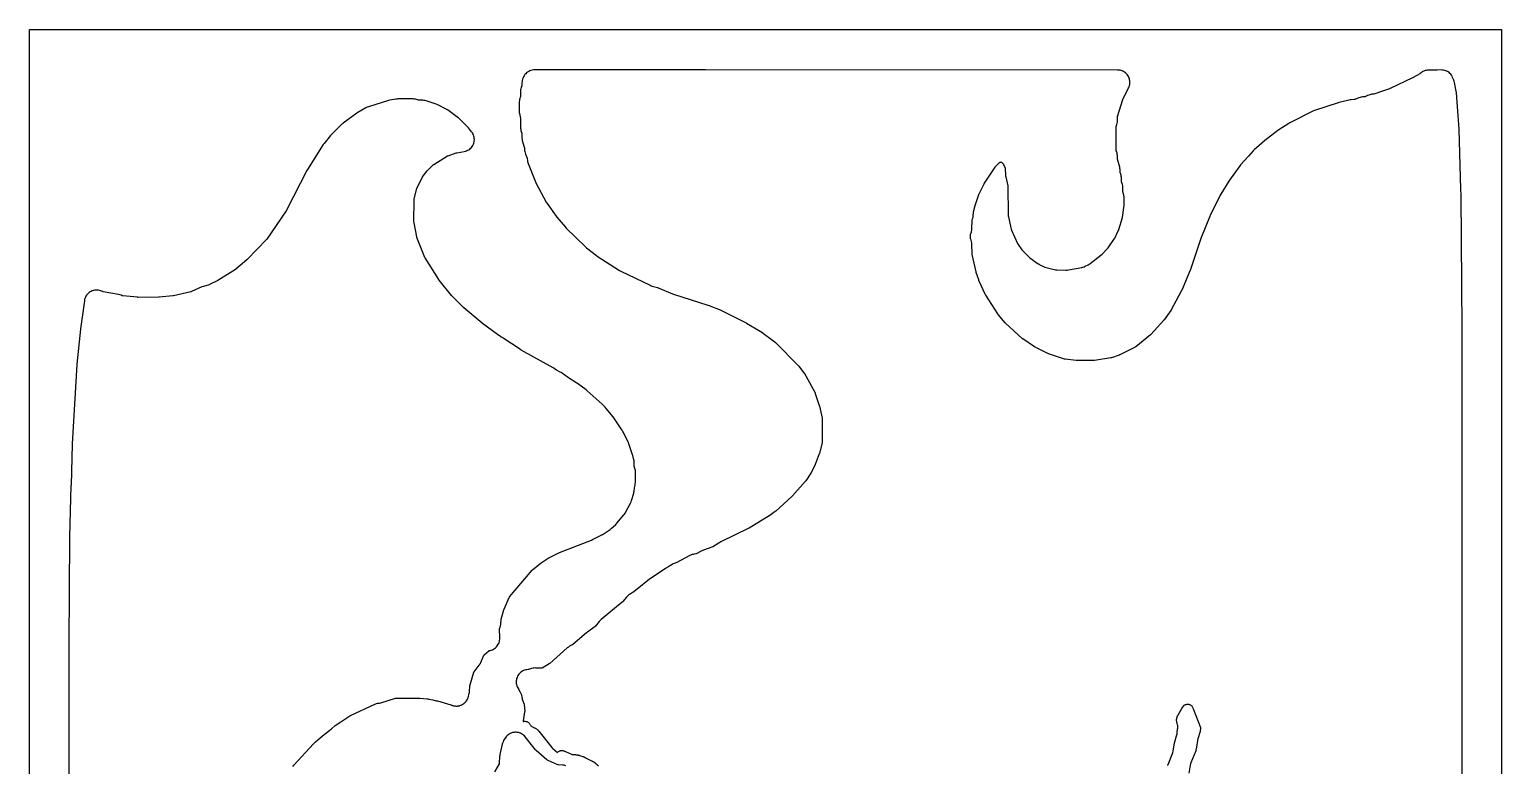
# Model space of a CAD drawing. Header units: millimetres. Extents: x 0 to 300, y 0 to 300.
# Drawn here: x 0 to 299.9, y 150 to 300 of the extents above; entities that cross this region are included whole.
import ezdxf

# ---------------------------------------------------------------- set-up
doc = ezdxf.new("R2010")
doc.units = ezdxf.units.MM
doc.layers.add('CUT', color=7, linetype='CONTINUOUS')

msp = doc.modelspace()

# ---------------------------------------------------------------- linework, layer by layer
at = {"layer": 'CUT'}
msp.add_lwpolyline([(0.0006, 0.0501), (0, 0.0614), (0, 299.9386), (0.0006, 299.9499), (0.0029, 299.9971), (0.0501, 299.9994), (0.0614, 300), (299.8528, 300), (299.9113, 299.9971), (299.9141, 299.9386), (299.9141, 0.0614), (299.9113, 0.0029), (299.8528, 0), (299.8528, 0), (0.0614, 0), (0.0501, 0.0006), (0.0029, 0.0029)], close=True, dxfattribs=at)
for points in [[(291.8864, 113.5188), (291.8966, 159.5169), (291.8967, 159.52), (291.8967, 159.5201), (291.9039, 192.0322), (291.9141, 238.9124), (291.914, 238.9354), (291.6674, 266.3147), (291.6665, 266.3629), (291.6386, 267.3483), (291.6377, 267.3831), (291.2903, 279.6544), (291.2837, 279.7789), (290.9331, 284.2561), (290.9331, 284.2562), (290.9331, 284.2563), (290.9331, 284.2564), (290.9331, 284.2566), (290.9331, 284.2567), (290.933, 284.2571), (290.7056, 287.1612), (290.6928, 287.2585), (290.6928, 287.2586), (290.6714, 287.4215), (290.3503, 289.1546), (290.2831, 289.4293), (290.1854, 289.6946), (289.951, 290.2345), (289.8429, 290.4536), (289.7709, 290.5695), (289.7139, 290.6611), (289.5653, 290.855), (289.3985, 291.0334), (289.3853, 291.0451), (289.2151, 291.1947), (289.0168, 291.3374), (288.9143, 291.3969), (288.8055, 291.46), (288.7516, 291.4846), (288.5833, 291.5614), (288.3522, 291.6407), (288.1145, 291.697), (287.8725, 291.7298), (287.6284, 291.7389), (286.8247, 291.7295), (286.8246, 291.7295), (286.8244, 291.7295), (285.0118, 291.7082), (284.7807, 291.6947), (284.5518, 291.66), (284.3271, 291.6042), (284.1086, 291.5279), (283.898, 291.4317), (283.7577, 291.3511), (283.6973, 291.3164), (283.508, 291.1831), (283.4606, 291.1425), (283.332, 291.0328), (283.3292, 291.0302), (283.318, 291.0197), (283.2829, 290.9934), (283.2657, 290.9825), (281.9044, 290.1755), (281.8548, 290.1477), (281.804, 290.1222), (277.2378, 287.9741), (277.2224, 287.9669), (277.2203, 287.966), (277.1578, 287.9388), (277.0917, 287.9146), (275.6916, 287.4483), (273.8691, 286.8412), (273.8558, 286.8372), (273.8504, 286.8355), (273.7681, 286.8173), (273.7487, 286.8146), (273.5092, 286.7872), (273.2819, 286.7506), (273.059, 286.6932), (272.8424, 286.6156), (272.6338, 286.5183), (272.222, 286.3028), (272.2047, 286.2943), (272.1808, 286.2848), (272.1662, 286.279), (272.137, 286.2739), (272.1254, 286.2719), (272.1062, 286.27), (271.5754, 286.2329), (271.3252, 286.2026), (271.0793, 286.1473), (270.8402, 286.0676), (270.0086, 285.7427), (269.9908, 285.7363), (269.9902, 285.736), (269.9497, 285.7249), (269.9082, 285.718), (269.8887, 285.7163), (269.276, 285.6795), (269.0482, 285.6553), (268.8236, 285.6104), (266.8331, 285.1162), (266.7571, 285.0941), (266.6431, 285.061), (261.8259, 283.4512), (261.4989, 283.3155), (256.7783, 280.9515), (256.567, 280.8325), (254.5163, 279.5429), (254.3384, 279.42), (252.2058, 277.806), (252.097, 277.7174), (252.0969, 277.7173), (252.0673, 277.6932), (249.52, 275.4622), (249.3005, 275.2446), (248.3248, 274.1494), (248.3248, 274.1493), (246.7616, 272.3947), (246.6176, 272.2174), (244.4559, 269.2918), (244.3246, 269.0953), (242.7028, 266.4005), (242.6083, 266.2287), (240.5444, 262.0974), (240.4699, 261.9481), (240.3851, 261.7593), (238.7879, 257.7663), (238.7841, 257.7558), (238.7392, 257.6338), (236.469, 250.8747), (236.4549, 250.835), (236.4394, 250.7958), (235.0728, 247.5154), (235.0503, 247.4648), (235.0381, 247.4404), (235.0255, 247.4152), (232.6222, 242.885), (232.5815, 242.8141), (232.536, 242.7463), (231.1649, 240.8457), (231.1315, 240.8019), (231.1268, 240.7957), (231.0861, 240.7477), (228.4792, 237.8375), (228.4756, 237.8337), (228.4187, 237.7793), (228.4051, 237.7678), (225.386, 235.341), (225.3702, 235.329), (225.2981, 235.2826), (225.2806, 235.2732), (222.1609, 233.705), (222.1362, 233.6937), (222.084, 233.6697), (222.0049, 233.64), (220.4326, 233.1124), (220.4279, 233.1109), (220.3983, 233.1033), (220.3544, 233.0922), (220.3375, 233.0889), (216.9825, 232.5248), (216.9823, 232.5248), (216.9772, 232.524), (216.8959, 232.517), (216.8895, 232.5169), (216.8774, 232.5166), (213.3702, 232.5255), (213.3009, 232.5277), (213.2486, 232.5324), (213.2319, 232.534), (211.0135, 232.799), (210.9948, 232.8017), (210.9151, 232.8194), (210.897, 232.8249), (207.6028, 233.9168), (207.538, 233.9409), (207.5221, 233.9468), (207.5108, 233.952), (207.4437, 233.9826), (204.8762, 235.2696), (204.8095, 235.3057), (204.8074, 235.307), (204.7451, 235.3461), (202.3934, 236.9277), (202.3226, 236.9791), (202.2559, 237.0357), (198.9201, 240.0753), (198.8621, 240.1319), (198.808, 240.1923), (197.363, 241.9231), (197.3183, 241.9801), (197.2771, 242.0397), (194.83, 245.8239), (194.8275, 245.8278), (194.7931, 245.8902), (194.7904, 245.896), (194.7861, 245.9048), (193.4532, 248.839), (193.4289, 248.8964), (193.4257, 248.9053), (193.4077, 248.955), (192.8954, 250.4913), (192.8785, 250.5465), (192.8642, 250.6025), (192.0551, 254.1382), (192.0523, 254.1521), (192.0513, 254.1568), (192.0412, 254.2384), (192.0411, 254.2411), (192.0403, 254.2574), (191.9947, 256.2733), (191.9745, 256.5393), (191.926, 256.8017), (191.8499, 257.0573), (191.7632, 257.3), (191.7615, 257.3053), (191.7488, 257.353), (191.747, 257.3761), (191.7465, 257.3823), (191.7461, 257.4071), (191.7541, 258.2502), (191.7548, 258.2694), (191.7549, 258.2715), (191.7606, 258.317), (191.762, 258.3231), (191.7713, 258.3617), (191.7781, 258.3819), (191.8167, 258.4872), (191.8499, 258.578), (191.9052, 258.7593), (191.93, 258.8404), (191.9808, 259.1101), (192.0018, 259.3837), (192.0374, 261.0395), (192.0383, 261.058), (192.043, 261.0975), (192.0492, 261.1163), (192.0555, 261.1354), (192.0557, 261.1359), (192.0626, 261.1525), (192.0637, 261.1549), (192.0655, 261.1589), (192.1498, 261.3758), (192.2136, 261.5995), (192.2393, 261.7373), (192.2563, 261.8282), (192.2776, 262.0598), (192.3061, 262.692), (192.307, 262.7037), (192.3074, 262.7103), (192.3185, 262.7874), (192.3187, 262.7889), (192.3227, 262.8069), (192.5811, 263.8605), (192.5935, 263.9071), (192.6079, 263.9533), (193.4014, 266.3356), (193.43, 266.4125), (193.4559, 266.4695), (193.4559, 266.4696), (193.4639, 266.4873), (194.4889, 268.5593), (194.5267, 268.6296), (194.5691, 268.6973), (196.7692, 271.9586), (196.779, 271.9724), (196.8189, 272.0213), (196.8252, 272.029), (196.8367, 272.0414), (197.6432, 272.8677), (197.6555, 272.8797), (197.6835, 272.9035), (197.7179, 272.9156), (197.7346, 272.9202), (197.9519, 272.975), (197.9703, 272.9791), (198.01, 272.9849), (198.0412, 272.9596), (198.055, 272.9467), (198.4079, 272.5956), (198.4218, 272.581), (198.4489, 272.5475), (198.4683, 272.5089), (198.4759, 272.4903), (198.7643, 271.7196), (198.7708, 271.7009), (198.7814, 271.6597), (198.7877, 271.6175), (198.789, 271.5978), (198.8385, 270.4134), (198.8578, 270.1908), (198.8969, 269.9707), (199.315, 268.1069), (199.3187, 268.0877), (199.3286, 268.0036), (199.3293, 267.984), (199.3983, 262.2698), (199.413, 262.0277), (199.4511, 261.7882), (199.9115, 259.5869), (199.9827, 259.3206), (200.0828, 259.0638), (201.305, 256.3761), (201.4179, 256.1572), (201.5518, 255.9505), (202.0487, 255.2601), (202.1686, 255.1066), (202.3001, 254.9628), (203.4833, 253.7663), (203.6407, 253.6202), (203.8102, 253.4882), (205.5341, 252.2598), (205.6955, 252.154), (205.8645, 252.0609), (206.6269, 251.6787), (206.8678, 251.5734), (207.1185, 251.494), (208.7382, 251.0732), (209.0178, 251.0174), (209.3019, 250.9938), (211.1561, 250.9456), (211.4241, 250.953), (211.6898, 250.9891), (214.3932, 251.5052), (214.626, 251.5613), (214.8523, 251.6395), (215.0702, 251.7389), (215.7015, 252.0645), (215.8941, 252.1749), (216.0762, 252.3019), (218.2829, 253.9927), (218.5492, 254.2286), (219.6499, 255.3533), (219.7977, 255.5184), (219.9303, 255.6959), (220.9283, 257.1633), (221.0983, 257.4532), (221.7702, 258.8002), (221.8581, 258.9971), (221.9286, 259.2008), (222.671, 261.6863), (222.7179, 261.8679), (222.751, 262.0525), (222.9941, 263.7751), (223.0186, 264.1114), (223.0264, 265.6107), (223.0105, 265.9058), (222.9599, 266.1969), (222.79, 266.9181), (222.7862, 266.9361), (222.7757, 267.0146), (222.7746, 267.033), (222.7424, 267.9207), (222.7235, 268.1503), (222.6835, 268.3773), (222.6228, 268.5995), (222.5419, 268.8153), (222.5213, 268.8631), (222.5149, 268.8792), (222.5034, 268.9147), (222.4987, 268.9512), (222.4977, 268.9687), (222.4665, 269.8301), (222.4474, 270.0611), (222.407, 270.2894), (222.3456, 270.513), (222.2637, 270.7299), (222.2404, 270.7841), (222.2289, 270.8169), (222.2234, 270.8543), (222.2221, 270.8718), (222.1924, 271.4294), (222.1654, 271.6859), (222.1122, 271.9382), (221.6858, 273.5441), (221.6811, 273.5637), (221.6679, 273.6499), (221.6665, 273.67), (221.637, 274.3281), (221.6179, 274.5443), (221.5801, 274.758), (221.524, 274.9676), (221.4498, 275.1716), (221.429, 275.2221), (221.4224, 275.2392), (221.4109, 275.2769), (221.4071, 275.3162), (221.4066, 275.3345), (221.4055, 280.1319), (221.4059, 280.1487), (221.4091, 280.1848), (221.4186, 280.2194), (221.4242, 280.2354), (221.4851, 280.398), (221.5653, 280.653), (221.6179, 280.9151), (221.6422, 281.1812), (221.6779, 282.1353), (221.6782, 282.1407), (221.6844, 282.1919), (221.6899, 282.218), (221.6964, 282.241), (222.7734, 285.7552), (222.775, 285.7602), (222.8044, 285.8347), (222.8122, 285.8512), (223.9377, 288.1035), (224.0353, 288.325), (224.111, 288.5549), (224.1641, 288.791), (224.1942, 289.0312), (224.2008, 289.2731), (224.1841, 289.5146), (224.144, 289.7533), (224.0811, 289.9871), (223.9959, 290.2136), (223.8891, 290.4308), (223.7619, 290.6367), (223.6153, 290.8294), (223.4508, 291.0069), (223.2699, 291.1677), (223.0743, 291.3103), (222.8658, 291.4333), (222.6464, 291.5355), (222.4182, 291.616), (222.1832, 291.6741), (221.9437, 291.7092), (221.7019, 291.721), (137.7112, 291.7402), (102.9194, 291.7481), (102.6672, 291.7355), (102.4177, 291.6974), (102.1732, 291.6344), (101.9363, 291.547), (101.7095, 291.4362), (101.495, 291.3031), (101.295, 291.149), (101.1116, 290.9756), (100.9466, 290.7845), (100.8017, 290.5777), (100.6784, 290.3575), (100.5779, 290.1258), (100.5398, 290.0241), (100.4698, 289.8503), (100.4016, 289.6183), (100.3561, 289.3808), (100.3338, 289.14), (100.309, 288.5771), (100.3074, 288.5558), (100.3002, 288.5105), (100.2879, 288.4663), (100.2804, 288.4463), (100.2422, 288.3519), (100.1676, 288.142), (100.1121, 287.9262), (100.076, 287.7064), (100.0597, 287.4842), (100.0264, 286.3379), (100.0262, 286.3324), (100.0206, 286.2835), (100.0122, 286.2554), (100.0036, 286.2322), (99.9788, 286.1701), (99.9028, 285.9512), (99.8474, 285.7263), (99.8131, 285.4972), (99.8002, 285.266), (99.7817, 283.3481), (99.7922, 283.0934), (99.8286, 282.841), (100.0243, 281.8476), (100.0252, 281.8421), (100.0346, 281.7582), (100.0355, 281.739), (100.0707, 279.9087), (100.087, 279.6678), (100.1264, 279.4296), (100.1887, 279.1962), (100.2732, 278.97), (100.2764, 278.9626), (100.2829, 278.9466), (100.2943, 278.9112), (100.2991, 278.8747), (100.3001, 278.8573), (100.3396, 277.8136), (100.3579, 277.5919), (100.3958, 277.3727), (100.4531, 277.1578), (100.824, 275.9787), (100.8302, 275.9569), (100.8481, 275.8608), (100.8502, 275.8383), (100.8807, 275.3589), (100.9103, 275.1035), (100.9659, 274.8525), (101.0469, 274.6085), (101.3744, 273.77), (101.3801, 273.7544), (101.3902, 273.7197), (101.3972, 273.6841), (101.3992, 273.6681), (101.4358, 273.323), (101.47, 273.0984), (101.5244, 272.8779), (101.5986, 272.6632), (103.0664, 268.9701), (103.1868, 268.7112), (105.2868, 264.7984), (105.4474, 264.5386), (107.2761, 261.9487), (107.4282, 261.7544), (109.2242, 259.6799), (109.36, 259.5351), (113.2694, 255.6845), (113.507, 255.4783), (115.528, 253.9358), (115.6846, 253.8255), (120.1919, 250.9029), (120.4737, 250.745), (126.4889, 247.8691), (126.6912, 247.7831), (126.9003, 247.7152), (127.9423, 247.4267), (128.0134, 247.4046), (128.0829, 247.3782), (131.0241, 246.1519), (131.2181, 246.0803), (138.2237, 243.8186), (138.2623, 243.8054), (138.3005, 243.7909), (141.0347, 242.6966), (141.0805, 242.6772), (141.1254, 242.6559), (146.0059, 240.2133), (146.0469, 240.1917), (146.0871, 240.1686), (148.8786, 238.4886), (148.9268, 238.4579), (148.9736, 238.425), (151.9173, 236.244), (151.921, 236.2411), (151.9757, 236.1942), (151.9875, 236.1829), (156.6995, 231.4569), (156.7029, 231.4533), (156.7515, 231.397), (156.7617, 231.3835), (158.0877, 229.5638), (158.1329, 229.4973), (158.1734, 229.4279), (160.0548, 225.9409), (160.0572, 225.936), (160.0905, 225.8603), (160.0969, 225.8426), (160.9245, 223.3719), (160.9438, 223.3088), (160.9594, 223.2447), (161.4888, 220.7915), (161.4925, 220.7715), (161.5017, 220.6845), (161.5022, 220.6642), (161.4865, 215.8952), (161.4858, 215.873), (161.4742, 215.7778), (161.4695, 215.7561), (160.9629, 213.6831), (160.9439, 213.6146), (160.921, 213.5473), (160.1012, 211.3628), (160.0775, 211.3044), (160.0508, 211.2473), (159.2889, 209.728), (159.2533, 209.6622), (159.2136, 209.5988), (158.1427, 208.0007), (158.0953, 207.935), (158.0436, 207.8726), (155.4308, 204.9321), (155.3863, 204.8847), (155.3394, 204.8398), (152.0308, 201.8469), (151.9882, 201.8102), (151.944, 201.7755), (150.8126, 200.9312), (150.7641, 200.8969), (150.7139, 200.865), (146.6218, 198.4047), (146.5792, 198.3803), (146.5356, 198.3577), (140.8768, 195.5615), (140.6789, 195.4524), (139.225, 194.5622), (139.2068, 194.5561), (139.0251, 194.4733), (137.344, 193.8987), (137.1694, 193.8316), (137.0003, 193.7517), (135.8313, 193.1447), (135.83, 193.144), (135.806, 193.1348), (135.7639, 193.1238), (135.7507, 193.1218), (135.4323, 193.0805), (135.213, 193.0421), (134.998, 192.9844), (134.7889, 192.9077), (134.7778, 192.9025), (134.7571, 192.8948), (134.5587, 192.8009), (131.905, 191.4), (131.3634, 191.1855), (131.1372, 191.0827), (130.9223, 190.9579), (130.29, 190.5474), (129.8305, 190.3048), (129.6052, 190.1703), (126.4913, 188.0819), (126.33, 187.9641), (123.8085, 185.9636), (123.2269, 185.5022), (123.1721, 185.4612), (123.1151, 185.4235), (122.2577, 184.8909), (122.0315, 184.7324), (121.8242, 184.5499), (121.6383, 184.3457), (120.8661, 183.3973), (120.854, 183.3831), (120.7972, 183.326), (120.7831, 183.3138), (116.4525, 179.7461), (116.2604, 179.5702), (116.0877, 179.3754), (115.3229, 178.4165), (115.3118, 178.4033), (115.2859, 178.3763), (115.2575, 178.3518), (115.2442, 178.3418), (113.666, 177.2117), (113.4886, 177.0721), (110.702, 174.6684), (110.6859, 174.6553), (110.6121, 174.6046), (110.5941, 174.5944), (110.0564, 174.3067), (109.8046, 174.1523), (109.5729, 173.9693), (105.9926, 170.7812), (105.9784, 170.7691), (105.9133, 170.7218), (105.8975, 170.712), (104.429, 169.8528), (104.4121, 169.8435), (104.3745, 169.8264), (104.3334, 169.8216), (104.3142, 169.8209), (103.7392, 169.8135), (103.7222, 169.8137), (103.6857, 169.8165), (103.5769, 169.835), (103.534, 169.8441), (103.289, 169.8713), (103.1681, 169.8727), (103.0343, 169.8819), (102.7859, 169.8743), (102.5396, 169.8421), (102.2976, 169.7855), (102.0625, 169.7053), (101.6808, 169.5534), (101.6125, 169.5521), (101.3674, 169.5352), (101.1252, 169.4944), (100.8881, 169.43), (100.6586, 169.3427), (100.4386, 169.2332), (100.2305, 169.1027), (100.0362, 168.9524), (99.8576, 168.7837), (99.6964, 168.5984), (99.5542, 168.3981), (99.4323, 168.1848), (99.332, 167.9606), (99.2541, 167.7276), (99.1995, 167.4881), (99.1686, 167.2444), (99.1618, 166.9989), (99.1792, 166.7538), (99.2205, 166.5117), (99.2853, 166.2747), (99.3731, 166.0453), (99.483, 165.8256), (99.6139, 165.6178), (99.6184, 165.6114), (99.6641, 165.5462), (99.6663, 165.5422), (99.9037, 165.079), (99.9716, 164.961), (100.2424, 164.4193), (100.2448, 164.4143), (100.2629, 164.3689), (100.2688, 164.3402), (100.2722, 164.3158), (100.3179, 163.916), (100.3495, 163.7134), (100.3976, 163.5141), (100.4619, 163.3194), (100.7718, 162.4958), (100.7776, 162.4792), (100.7876, 162.4427), (100.7941, 162.4055), (100.7959, 162.388), (100.8975, 161.1108), (100.8986, 161.0881), (100.8945, 160.99), (100.8915, 160.9674), (100.6508, 159.503), (100.6188, 159.1738), (100.6163, 159.0913), (100.6184, 158.9837), (100.6311, 158.9875), (100.7486, 159.0106), (100.8679, 159.0219), (100.9877, 159.0212), (101.1068, 159.0085), (101.2241, 158.984), (101.3384, 158.948), (101.4485, 158.9007), (101.5533, 158.8427), (101.6518, 158.7746), (101.7431, 158.6969), (101.8261, 158.6106), (101.9001, 158.5164), (101.9644, 158.4153), (102.019, 158.3189), (102.0935, 158.2136), (102.1781, 158.1162), (102.2719, 158.0277), (102.374, 157.9489), (102.4835, 157.8806), (102.5992, 157.8235), (102.6867, 157.7907), (102.7243, 157.7758), (102.7706, 157.7567), (102.787, 157.7497), (102.8945, 157.7033), (103.0002, 157.6514), (103.0977, 157.5974), (103.1978, 157.5354), (103.2895, 157.4721), (103.3831, 157.4005), (103.4681, 157.3286), (103.5542, 157.2482), (103.6357, 157.1642), (103.6757, 157.1209), (103.6885, 157.1063), (103.7077, 157.0839), (103.7471, 157.0369), (103.7657, 157.014), (106.432, 153.6637), (106.5294, 153.5522), (106.6367, 153.4503), (107.5647, 152.6471), (107.6115, 152.7013), (107.6967, 152.7824), (107.7894, 152.8548), (107.8888, 152.9178), (107.9939, 152.9707), (108.1037, 153.0131), (108.2171, 153.0445), (108.333, 153.0647), (108.4503, 153.0734), (108.568, 153.0706), (108.6848, 153.0563), (108.7996, 153.0306), (108.9113, 152.9938), (109.0189, 152.9463), (109.1214, 152.8884), (109.1422, 152.8752), (109.2047, 152.844), (110.4524, 152.2969), (110.5107, 152.2744), (110.5191, 152.272), (110.5276, 152.2703), (110.5897, 152.2641), (111.1401, 152.2334), (111.1531, 152.2326), (111.179, 152.2309), (111.192, 152.23), (111.246, 152.2258), (111.2589, 152.2247), (111.2848, 152.2224), (111.2977, 152.2212), (111.3148, 152.2195), (111.3406, 152.2167), (111.3922, 152.2104), (111.418, 152.207), (111.5202, 152.1924), (111.5714, 152.1839), (111.6736, 152.1647), (111.7244, 152.154), (111.825, 152.1306), (111.8502, 152.1244), (111.9006, 152.1115), (111.9257, 152.1048), (111.9422, 152.1002), (111.9547, 152.0966), (111.9796, 152.0894), (111.9921, 152.0857), (112.0439, 152.07), (112.0563, 152.0662), (112.0811, 152.0584), (112.0935, 152.0544), (112.7581, 151.8374), (112.7693, 151.8337), (112.7917, 151.8262), (112.8029, 151.8223), (112.8494, 151.8061), (112.8606, 151.8022), (112.8828, 151.7942), (112.8939, 151.7901), (112.9086, 151.7847), (112.9307, 151.7762), (112.9747, 151.7589), (112.9966, 151.7501), (113.0875, 151.7122), (113.1093, 151.7029), (113.1526, 151.6839), (113.1742, 151.6741), (113.1883, 151.6676), (113.199, 151.6626), (113.2204, 151.6524), (113.231, 151.6473), (113.2753, 151.6257), (113.2859, 151.6205), (113.3071, 151.6099), (113.3177, 151.6045), (114.6426, 150.9261), (114.6543, 150.9201), (114.6777, 150.9078), (114.6893, 150.9015), (114.7378, 150.8754), (114.7494, 150.869), (114.7725, 150.8562), (114.784, 150.8498), (114.7991, 150.8411), (114.822, 150.8278), (114.8673, 150.8007), (114.8898, 150.7869), (114.9787, 150.731), (115.0228, 150.7019), (115.1096, 150.6418), (115.1524, 150.6108), (115.232, 150.5504), (115.2733, 150.5175), (115.3546, 150.45), (115.3945, 150.4153), (115.4722, 150.3447), (115.4915, 150.3268), (115.5298, 150.2904), (115.5488, 150.272), (115.5612, 150.2597), (115.5705, 150.2503), (115.5891, 150.2315), (115.5983, 150.2221), (115.6365, 150.1825), (115.6456, 150.1729), (115.6637, 150.1537), (115.6727, 150.144), (115.9348, 149.86)], [(53.6399, 149.81), (53.8618, 150.1032), (53.8631, 150.1045), (57.8687, 154.4261), (58.0796, 154.6371), (58.2206, 154.7781), (58.253, 154.8104), (58.2635, 154.821), (59.2381, 155.6409), (60.0731, 156.3435), (61.1656, 157.2241), (61.3247, 157.3524), (61.5091, 157.5011), (62.3, 158.1386), (63.4514, 158.9089), (65.2531, 160.1143), (65.3171, 160.1542), (65.3242, 160.158), (65.3815, 160.1872), (70.354, 162.534), (70.9189, 162.6924), (71.0854, 162.7084), (71.3316, 162.7444), (71.573, 162.8047), (74.582, 163.7177), (75.938, 163.7508), (79.5531, 163.7612), (81.0177, 163.6072), (81.1913, 163.571), (81.342, 163.5395), (81.7481, 163.4548), (82.1713, 163.3665), (82.8824, 163.2181), (82.8825, 163.2181), (83.1091, 163.1709), (85.8403, 162.3929), (85.8777, 162.3803), (85.9541, 162.3515), (85.9685, 162.3458), (85.998, 162.3334), (85.9982, 162.3338), (86.0333, 162.3192), (86.049, 162.3135), (86.1459, 162.273), (86.1657, 162.267), (86.1711, 162.2648), (86.2191, 162.2507), (86.2337, 162.2462), (86.2459, 162.2425), (86.2608, 162.2372), (86.2771, 162.233), (86.384, 162.2004), (86.4036, 162.1965), (86.4085, 162.1951), (86.4544, 162.1864), (86.4812, 162.181), (86.4951, 162.1775), (86.512, 162.1749), (86.6283, 162.1518), (86.6473, 162.1499), (86.6517, 162.1491), (86.6951, 162.1453), (86.713, 162.1436), (86.7213, 162.1428), (86.734, 162.1408), (86.7516, 162.1398), (86.8761, 162.1277), (86.8944, 162.1278), (86.8982, 162.1274), (86.9388, 162.1279), (86.9637, 162.128), (86.9754, 162.1273), (86.9935, 162.1281), (87.1252, 162.1284), (87.1424, 162.1302), (87.1456, 162.1302), (87.1834, 162.1344), (87.2064, 162.1368), (87.217, 162.1372), (87.2355, 162.1398), (87.3729, 162.1539), (87.3888, 162.1572), (87.3916, 162.1575), (87.4263, 162.1649), (87.4469, 162.1691), (87.4565, 162.1704), (87.4754, 162.1749), (87.6168, 162.2039), (87.6313, 162.2084), (87.6336, 162.2089), (87.6654, 162.2191), (87.683, 162.2245), (87.6917, 162.2266), (87.7109, 162.2332), (87.8546, 162.278), (87.8675, 162.2834), (87.8694, 162.284), (87.8984, 162.2966), (87.9, 162.2972), (87.9127, 162.3026), (87.9203, 162.3052), (87.9397, 162.3141), (88.0838, 162.3753), (88.0951, 162.3814), (88.0966, 162.3821), (88.1231, 162.3968), (88.1336, 162.4025), (88.1403, 162.4056), (88.1599, 162.4169), (88.3022, 162.4949), (88.3117, 162.5014), (88.313, 162.5021), (88.3372, 162.5188), (88.3438, 162.5234), (88.3495, 162.5267), (88.3691, 162.5408), (88.5076, 162.6357), (88.5155, 162.6423), (88.5165, 162.643), (88.5386, 162.6618), (88.5413, 162.6641), (88.5461, 162.6675), (88.5655, 162.6845), (88.698, 162.7962), (88.7042, 162.8026), (88.705, 162.8033), (88.7244, 162.8233), (88.7281, 162.8266), (88.7472, 162.8468), (88.8715, 162.9748), (88.8762, 162.9807), (88.8768, 162.9814), (88.8912, 162.9996), (88.894, 163.0025), (88.9123, 163.0262), (89.0264, 163.1699), (89.0297, 163.175), (89.0302, 163.1756), (89.0402, 163.1913), (89.042, 163.1937), (89.0592, 163.221), (89.161, 163.3793), (89.1632, 163.3835), (89.1635, 163.3841), (89.1699, 163.3966), (89.1709, 163.3982), (89.1866, 163.4295), (89.2742, 163.6011), (89.2754, 163.6042), (89.2756, 163.6047), (89.2791, 163.6135), (89.2795, 163.6143), (89.2918, 163.6462), (89.2966, 163.6586), (89.3648, 163.8331), (89.3652, 163.8348), (89.3654, 163.8353), (89.4033, 163.9711), (89.4318, 164.073), (89.4319, 164.0736), (89.4398, 164.1083), (89.4455, 164.1269), (89.5481, 164.4304), (89.5491, 164.4333), (89.6152, 164.6648), (89.6586, 164.9016), (89.6791, 165.1414), (89.7163, 166.1436), (89.7166, 166.1489), (89.7214, 166.1899), (89.7236, 166.2002), (89.7298, 166.2229), (90.5674, 169.0226), (90.5725, 169.0385), (90.5735, 169.041), (90.5857, 169.0607), (90.6001, 169.081), (91.6554, 170.4914), (91.6654, 170.5048), (91.6874, 170.5381), (91.7719, 170.6613), (91.7916, 170.6958), (91.8266, 170.7488), (91.8625, 170.82), (91.874, 170.8402), (91.8908, 170.8762), (91.9582, 171.01), (92.5957, 172.4835), (92.6061, 172.4953), (92.6604, 172.5567), (93.592, 173.3855), (93.6504, 173.4225), (93.8403, 173.4528), (94.083, 173.517), (94.318, 173.6052), (94.543, 173.7165), (94.7556, 173.8498), (94.9539, 174.0038), (95.1357, 174.1768), (95.2992, 174.3672), (95.4428, 174.5731), (95.565, 174.7923), (95.6647, 175.0227), (95.7407, 175.2619), (95.7924, 175.5075), (95.8192, 175.7571), (95.8208, 176.0081), (95.8197, 176.0339), (95.7927, 177.856), (95.7928, 177.8615), (95.7961, 177.9104), (95.8033, 177.9388), (95.8108, 177.9623), (95.9161, 178.2641), (95.9838, 178.4928), (96.0294, 178.7269), (96.0525, 178.9644), (96.0902, 179.7273), (96.0918, 179.7487), (96.107, 179.8404), (96.1123, 179.8612), (96.6453, 181.7265), (96.6709, 181.8057), (96.7021, 181.883), (97.7663, 184.278), (97.7737, 184.2938), (97.7922, 184.3267), (97.8136, 184.3577), (97.8246, 184.3714), (102.3924, 189.8181), (102.405, 189.8324), (102.4637, 189.8895), (102.4783, 189.9017), (103.9835, 191.0967), (104.0222, 191.1262), (104.0621, 191.154), (105.6935, 192.245), (105.757, 192.2845), (105.8227, 192.3201), (107.8827, 193.3507), (107.9312, 193.3736), (107.9807, 193.3944), (114.5087, 195.9553), (114.7168, 196.0481), (116.6268, 197.0064), (116.7143, 197.0577), (116.8004, 197.1054), (116.8371, 197.1297), (116.907, 197.1706), (118.2825, 198.1017), (118.4421, 198.2192), (118.5919, 198.349), (118.8366, 198.5786), (118.8631, 198.6), (118.9108, 198.6482), (119.4357, 199.1408), (119.6446, 199.3622), (121.0704, 201.0711), (121.2108, 201.2562), (121.3334, 201.4535), (121.9615, 202.578), (122.4507, 203.4442), (122.5795, 203.7072), (122.6767, 203.9835), (123.1115, 205.4976), (123.1629, 205.7116), (123.1952, 205.9293), (123.2667, 206.6169), (123.3863, 207.1434), (123.4328, 207.4183), (123.4484, 207.6967), (123.4486, 208.3679), (123.4612, 208.4886), (123.4743, 208.7786), (123.4602, 209.8936), (123.448, 210.1109), (123.4169, 210.3264), (123.3672, 210.5382), (123.2993, 210.745), (123.2472, 210.883), (123.2407, 210.9018), (123.23, 210.9428), (123.2285, 210.9636), (123.1903, 211.8184), (123.1671, 212.0642), (123.1197, 212.3066), (122.9118, 213.1475), (122.8565, 213.3383), (122.1152, 215.5617), (122.0723, 215.6659), (122.0525, 215.722), (122.0129, 215.81), (121.9842, 215.8798), (121.0092, 217.85), (120.9001, 218.0417), (120.7346, 218.3719), (120.573, 218.6486), (119.0753, 220.8724), (118.919, 221.0802), (117.4933, 222.7839), (117.2675, 223.0204), (117.1237, 223.1525), (116.8788, 223.4351), (116.6584, 223.6592), (113.6234, 226.3796), (113.4292, 226.5369), (111.6269, 227.8531), (111.5105, 227.9332), (109.8152, 229.03), (108.3093, 230.0671), (108.124, 230.1831), (107.3893, 230.5994), (106.8692, 230.936), (106.7323, 231.0184), (100.1942, 234.6784), (100.1718, 234.6915), (100.1688, 234.6933), (100.0593, 234.7629), (96.4857, 237.0821), (96.3304, 237.1924), (96.1203, 237.3263), (96.0707, 237.3514), (95.4482, 237.7554), (95.4201, 237.7742), (95.4089, 237.7821), (95.3972, 237.7905), (95.3924, 237.7938), (95.3736, 237.8077), (92.3006, 240.0597), (92.2659, 240.0862), (92.2322, 240.1139), (88.507, 243.2876), (88.4695, 243.3209), (88.4335, 243.3557), (87.4362, 244.3616), (87.4359, 244.3619), (87.4358, 244.362), (87.433, 244.3649), (87.3098, 244.489), (86.0841, 245.7253), (86.046, 245.7655), (86.0098, 245.8075), (83.467, 248.8999), (83.4203, 248.9606), (83.3776, 249.0242), (80.6135, 253.4368), (80.6048, 253.4515), (80.5716, 253.517), (80.5649, 253.5327), (78.9461, 257.6023), (78.94, 257.6187), (78.9187, 257.6914), (78.915, 257.7085), (78.3524, 260.5995), (78.3493, 260.6181), (78.3418, 260.6991), (78.3415, 260.7179), (78.3791, 265.3167), (78.3799, 265.3385), (78.3916, 265.4321), (78.3962, 265.4535), (78.9252, 267.6075), (78.9308, 267.6277), (78.9621, 267.7127), (78.9709, 267.7317), (80.0272, 269.8424), (80.0354, 269.8577), (80.075, 269.9214), (80.0851, 269.9355), (81.0381, 271.1926), (81.0911, 271.2576), (81.1486, 271.3188), (82.258, 272.419), (82.2738, 272.4338), (82.3474, 272.4916), (82.3655, 272.5035), (85.1599, 274.2189), (85.1785, 274.2295), (85.2623, 274.2687), (85.2825, 274.276), (86.9175, 274.8223), (87.0007, 274.8468), (87.0855, 274.8651), (88.5807, 275.1323), (88.8205, 275.1874), (89.0538, 275.2659), (89.2782, 275.3669), (89.4916, 275.4896), (89.6919, 275.6325), (89.8772, 275.7945), (90.0457, 275.974), (90.1957, 276.1691), (90.3257, 276.378), (90.4346, 276.5987), (90.5213, 276.8291), (90.5849, 277.0668), (90.6248, 277.3097), (90.6407, 277.5553), (90.6323, 277.8013), (90.5998, 278.0452), (90.5435, 278.2848), (90.4638, 278.5177), (90.3617, 278.7416), (90.238, 278.9544), (90.094, 279.154), (89.6541, 279.7045), (89.4578, 279.9225), (87.3792, 281.9755), (87.1024, 282.2116), (85.3985, 283.4631), (85.2248, 283.5798), (85.042, 283.6816), (83.2001, 284.608), (82.867, 284.7464), (80.8068, 285.4329), (80.5843, 285.4957), (80.3569, 285.5378), (80.1266, 285.5586), (79.401, 285.5906), (79.378, 285.5923), (79.28, 285.6088), (79.2577, 285.6147), (78.8767, 285.7281), (78.6417, 285.7859), (78.4021, 285.8206), (78.1604, 285.832), (75.054, 285.8282), (74.8349, 285.8184), (74.6175, 285.7893), (73.4227, 285.5759), (73.118, 285.5015), (69.0601, 284.2363), (68.8039, 284.1407), (68.5597, 284.0178), (66.9187, 283.0759), (66.6916, 282.9286), (63.928, 280.9161), (63.7764, 280.7965), (63.6344, 280.6654), (61.5207, 278.5575), (61.3619, 278.3835), (60.0305, 276.7787), (59.8429, 276.5207), (56.6509, 271.4839), (56.5392, 271.2887), (52.3711, 263.1817), (52.3372, 263.1203), (52.2997, 263.0609), (48.3876, 257.2518), (48.3775, 257.2376), (48.33, 257.1793), (48.318, 257.1666), (44.3403, 253.1279), (44.3065, 253.095), (44.2714, 253.0634), (42.0777, 251.163), (42.0739, 251.1598), (42.0131, 251.1147), (41.9987, 251.1052), (38.3677, 248.8443), (38.3208, 248.8166), (38.2727, 248.7911), (36.7083, 248.0052), (36.6921, 247.9975), (36.6197, 247.9694), (36.6026, 247.9641), (35.4569, 247.6415), (35.1173, 247.5188), (33.0156, 246.5826), (32.9988, 246.5756), (32.9243, 246.5507), (32.9067, 246.5462), (29.3642, 245.7327), (29.2905, 245.7182), (29.2161, 245.7084), (26.4319, 245.4298), (26.3752, 245.4255), (26.3182, 245.4239), (22.1458, 245.4064), (22.0862, 245.4076), (22.0268, 245.4118), (19.0076, 245.7019), (18.988, 245.7043), (18.9463, 245.7128), (18.9058, 245.7257), (18.8875, 245.7331), (18.6864, 245.8209), (18.4116, 245.9222), (18.1268, 245.9907), (15.043, 246.5435), (14.9692, 246.5595), (14.9443, 246.566), (14.9065, 246.5771), (14.5021, 246.7215), (14.2659, 246.7929), (14.0238, 246.8406), (13.7781, 246.8643), (13.5313, 246.8636), (13.2858, 246.8386), (13.0439, 246.7895), (12.8081, 246.7168), (12.5805, 246.6212), (12.3635, 246.5037), (12.1592, 246.3653), (11.9695, 246.2074), (11.7963, 246.0316), (11.6412, 245.8396), (11.5059, 245.6332), (11.3915, 245.4145), (11.2993, 245.1856), (11.2301, 244.9487), (11.1846, 244.7061), (11.1831, 244.6954), (10.4019, 238.9889), (10.3913, 238.8998), (9.6796, 231.8176), (9.6716, 231.7187), (8.6939, 215.572), (8.6902, 215.4875), (8.4678, 207.1487), (8.4662, 207.0896), (8.466, 207.0813), (8.1869, 196.6139), (8.1861, 196.5686), (8.0001, 174.7477), (8, 174.726), (8.0066, 134.1137)], [(231.9112, 149.989), (231.9156, 150.0073), (231.9487, 150.1211), (231.9548, 150.1389), (231.9754, 150.1945), (232.8628, 152.4272), (232.9483, 152.6811), (233.0061, 152.9426), (233.285, 154.6289), (233.3023, 154.7148), (233.3188, 154.7843), (233.3421, 154.8687), (233.7169, 156.0629), (233.7708, 156.2635), (233.8079, 156.4679), (233.8279, 156.6747), (233.8441, 156.9702), (233.8494, 157.0354), (233.8516, 157.0559), (233.8714, 157.179), (233.8723, 157.1824), (233.922, 157.4067), (233.9509, 157.6346), (233.9587, 157.8641), (233.9455, 158.0934), (233.9113, 158.3206), (233.8563, 158.5436), (233.7446, 158.9213), (233.729, 158.9794), (233.7245, 158.9979), (233.7027, 159.1104), (233.6923, 159.219), (233.6925, 159.3281), (233.7031, 159.4366), (233.7251, 159.5491), (233.7297, 159.5676), (233.7454, 159.6256), (233.8252, 159.893), (233.8491, 159.9653), (233.8574, 159.9879), (233.9182, 160.1273), (233.9292, 160.1487), (233.9659, 160.2154), (234.796, 161.6212), (234.9127, 161.8438), (234.9131, 161.8446), (234.9145, 161.8477), (234.955, 161.9252), (234.9688, 161.9514), (234.985, 161.9762), (235.0299, 162.0446), (235.094, 162.1242), (235.0998, 162.1314), (235.1085, 162.1403), (235.1655, 162.1982), (235.1743, 162.2071), (235.1775, 162.2104), (235.1779, 162.2108), (235.1824, 162.2146), (235.1853, 162.217), (235.2004, 162.2296), (235.2165, 162.243), (235.2166, 162.2431), (235.2173, 162.2437), (235.2174, 162.2438), (235.2184, 162.2446), (235.2195, 162.2456), (235.2221, 162.2478), (235.2259, 162.2509), (235.2295, 162.2539), (235.2359, 162.2592), (235.2634, 162.2823), (235.3556, 162.3449), (235.4534, 162.3983), (235.556, 162.4418), (235.6624, 162.475), (235.7715, 162.4976), (235.8823, 162.5094), (235.9937, 162.5103), (236.1047, 162.5002), (236.2141, 162.4793), (236.321, 162.4478), (236.4243, 162.4059), (236.5229, 162.3541), (236.616, 162.2929), (236.7027, 162.2228), (236.782, 162.1445), (236.8533, 162.0589), (236.9158, 161.9667), (236.969, 161.8688), (237.0145, 161.7609), (237.0212, 161.7426), (237.0409, 161.6845), (237.0742, 161.577), (237.1309, 161.4145), (238.5548, 157.7426), (238.5735, 157.6866), (238.5726, 157.6715), (238.5716, 157.6542), (238.5389, 157.0307), (238.5387, 157.0282), (238.5339, 156.9922), (238.5319, 156.9779), (238.5263, 156.953), (238.5196, 156.9296), (238.0548, 155.4485), (237.9736, 155.1078), (237.7439, 153.7191), (237.6506, 153.1553), (237.6466, 153.1343), (237.623, 153.0494), (237.6198, 153.0408), (237.6157, 153.0294), (236.6317, 150.5538), (236.5547, 150.3294), (236.553, 150.3225), (236.4992, 150.0988), (236.1877, 148.4653)], [(109.3072, 149.9787), (109.0987, 150.0369), (108.9203, 150.0704), (108.8859, 150.0768), (108.8402, 150.0814), (108.6705, 150.0982), (107.7517, 150.1494), (107.7437, 150.1501), (107.734, 150.1508), (107.7118, 150.154), (107.6978, 150.1561), (107.6634, 150.1676), (107.6536, 150.1717), (107.6469, 150.1745), (106.4074, 150.7179), (105.5222, 151.1061), (105.5042, 151.1145), (105.4686, 151.1347), (105.435, 151.1582), (105.4216, 151.1693), (105.4197, 151.1708), (104.8441, 151.6691), (103.2011, 153.0913), (103.1874, 153.1036), (103.1347, 153.1586), (103.127, 153.1678), (103.1229, 153.1728), (100.9977, 155.8433), (100.8387, 156.0244), (100.663, 156.1893), (100.4723, 156.3366), (100.2697, 156.464), (100.2683, 156.4648), (100.0529, 156.5728), (99.9664, 156.6062), (99.828, 156.6596), (99.6144, 156.7191), (99.5959, 156.7243), (99.5286, 156.7362), (99.3586, 156.7663), (99.1703, 156.7812), (99.1184, 156.7853), (98.8775, 156.7811), (98.7492, 156.7665), (98.7037, 156.7613), (98.6381, 156.7538), (98.4024, 156.7035), (98.1727, 156.6307), (97.951, 156.5362), (97.7395, 156.4207), (97.5401, 156.2854), (97.4308, 156.1948), (97.3546, 156.1316), (97.1848, 155.9606), (97.0322, 155.7741), (96.8983, 155.5737), (96.8789, 155.5414), (96.6052, 155.0856), (96.479, 154.8472), (96.3792, 154.5967), (96.307, 154.3369), (95.9795, 152.8521), (95.8461, 152.2474), (95.8105, 152.0475), (95.8102, 152.0458), (95.7909, 151.8418), (95.7178, 150.4685), (95.7163, 150.4494), (95.7156, 150.4447), (95.7153, 150.4424), (95.7152, 150.4418), (95.7148, 150.4391), (95.7119, 150.4203), (95.7104, 150.4103), (95.6935, 150.3746), (95.6916, 150.3713), (95.6841, 150.3579), (94.7187, 148.7447)]]:
    msp.add_lwpolyline(points, dxfattribs=at)

doc.saveas('drawing.dxf')
